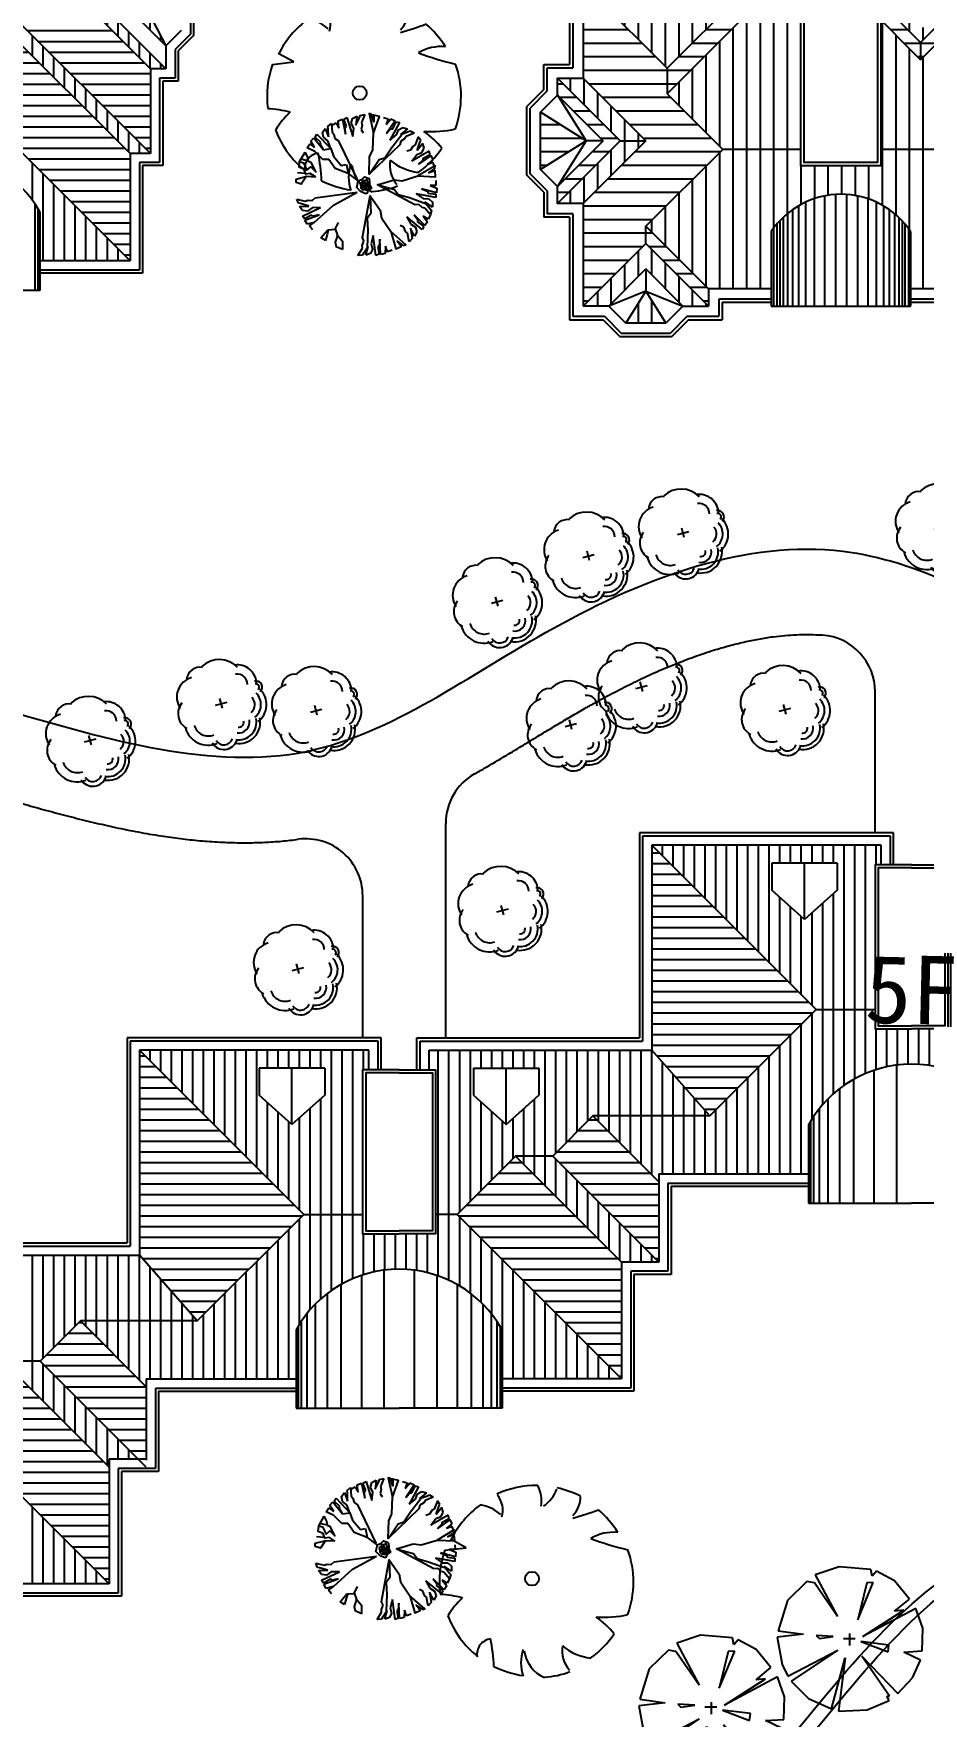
# Model space of a CAD drawing. Extents: x 225694 to 1397201, y -46174 to 794826.
# Drawn here: x 593287 to 624536, y 490923 to 550020 of the extents above; entities that cross this region are included whole.
import ezdxf
from ezdxf.enums import TextEntityAlignment as Align

# ---------------------------------------------------------------- set-up
doc = ezdxf.new("R2010")
doc.units = 0
doc.header["$LTSCALE"] = 0.5
doc.header["$MEASUREMENT"] = 0
for name, color, linetype in [('0-PD', 223, 'Continuous'), ('08-树', 73, 'Continuous'), ('KJ', 8, 'Continuous'), ('ZJ', 7, 'Continuous'), ('屋顶', 135, 'Continuous'), ('树', 124, 'Continuous'), ('路', 40, 'Continuous')]:
    doc.layers.add(name, color=color, linetype=linetype)
doc.styles.add('等线体', font='')
doc.styles.get('等线体').set_extended_font_data('黑体')
pattern_1 = [(0, (-2429662.5, -3656551.4), (0, 476.25), [])]
pattern_2 = [(90, (-2429662.5, -3656551.4), (-476.25, 3e-14), [])]

# ---------------------------------------------------------------- blocks, each defined once
blk = doc.blocks.new('批杷')
at = {"layer": '08-树', "color": 124}
for p, q in [((-983, 2387), (-831, 2446)), ((-959, 2128), (-983, 2387)), ((-831, 2446), (-723, 1917)), ((-784, 2446), (-678, 2505)), ((-689, 2188), (-784, 2446)), ((-678, 2505), (-475, 1835)), ((-524, 2306), (-478, 2470)), ((-478, 2470), (-326, 2553)), ((-326, 2553), (-360, 2236)), ((-360, 2236), (-231, 2506)), ((-231, 2506), (-208, 2577)), ((-208, 2577), (-55, 2613)), ((-55, 2613), (-172, 2330)), ((296, 2576), (142, 2607)), ((601, 2507), (767, 2457)), ((767, 2457), (700, 2258)), ((700, 2258), (866, 2457)), ((1016, 2391), (717, 1941)), ((866, 2457), (1016, 2391)), ((-1950, 1675), (-1841, 1796)), ((-1841, 1796), (-1506, 1373)), ((-1799, 1818), (-1731, 1918)), ((-1597, 1630), (-1799, 1818)), ((-1731, 1918), (-1248, 1412)), ((-1537, 1977), (-1438, 2120)), ((-1504, 1809), (-1537, 1977)), ((-1351, 1689), (-1504, 1809)), ((-1438, 2120), (-1325, 1821)), ((-1344, 2194), (-1224, 2295)), ((-1333, 2120), (-1344, 2194)), ((-1325, 1821), (-1333, 2120)), ((-1224, 2295), (-1200, 1990)), ((-1206, 2233), (-1054, 2316)), ((-1200, 1990), (-1137, 1917)), ((-1137, 1917), (-1099, 1765)), ((-1054, 2316), (-959, 2128)), ((-735, 2140), (-689, 2188)), ((-723, 1917), (-735, 2140)), ((-441, 2129), (-524, 2306)), ((-475, 1835), (-441, 2129)), ((-148, 2236), (-183, 2083)), ((-183, 2083), (-111, 1966)), ((-172, 2330), (-148, 2236)), ((717, 1941), (866, 2108)), ((1166, 2324), (833, 1708)), ((833, 1708), (1066, 1891)), ((866, 2108), (933, 2108)), ((933, 2108), (1049, 2357)), ((1049, 2357), (1166, 2324)), ((1066, 1891), (1132, 2074)), ((1132, 2074), (1282, 2158)), ((1448, 2108), (1199, 1908)), ((1199, 1908), (1481, 2008)), ((1282, 2158), (1448, 2108)), ((1398, 1841), (1348, 1758)), ((1681, 1958), (1398, 1841)), ((1481, 2008), (1548, 2041)), ((1548, 2041), (1681, 1958)), ((1828, 1826), (1718, 1541)), ((1914, 1695), (1828, 1826)), ((-2340, 954), (-2143, 1291)), ((-2080, 1437), (-1981, 1580)), ((-1806, 1311), (-2080, 1437)), ((-1981, 1580), (-1812, 1455)), ((-1812, 1455), (-1950, 1675)), ((-1530, 1034), (-1806, 1311)), ((-1618, 1567), (-1597, 1630)), ((-1506, 1373), (-1618, 1567)), ((-1506, 1373), (-1248, 1412)), ((-1248, 1412), (-1351, 1689)), ((-1248, 1412), (-1154, 1152)), ((-1099, 1765), (-982, 1692)), ((-982, 1692), (-335, 346)), ((1182, 1542), (102, 510)), ((1215, 1675), (1182, 1542)), ((1348, 1758), (1215, 1675)), ((1556, 1354), (1424, 1318)), ((1636, 1489), (1556, 1354)), ((2206, 1320), (1599, 973)), ((1599, 973), (1776, 1210)), ((1718, 1541), (1636, 1489)), ((1776, 1210), (1957, 1281)), ((1789, 1343), (1882, 1628)), ((1983, 1597), (1789, 1343)), ((1882, 1628), (1914, 1695)), ((1957, 1281), (2037, 1432)), ((2037, 1432), (1983, 1597)), ((1995, 1082), (2242, 1205)), ((2242, 1205), (2206, 1320)), ((-1312, 1034), (-1530, 1034)), ((-1095, 717), (-1312, 1034)), ((-1154, 1152), (-877, 816)), ((-640, 538), (-1095, 717)), ((-877, 816), (-699, 855)), ((-699, 855), (-640, 538)), ((2276, 1172), (1834, 862)), ((1834, 862), (1997, 1016)), ((1997, 1016), (1995, 1082)), ((2151, 853), (2346, 1024)), ((2349, 925), (2151, 853)), ((2346, 1024), (2276, 1172)), ((2403, 760), (2349, 925)), ((-2459, 222), (-2459, 340)), ((-640, 538), (-264, 261)), ((1708, -563), (393, 145)), ((2464, -143), (1944, 3)), ((1944, 3), (2149, -88)), ((2450, 115), (2240, 117)), ((2240, 117), (2481, 20)), ((2447, 288), (2450, 115)), ((2481, 20), (2464, -143)), ((-2383, -509), (-2442, -364)), ((-2442, -364), (-2145, -435)), ((-2310, -521), (-2383, -509)), ((-2022, -607), (-2310, -521)), ((-2145, -435), (-2055, -397)), ((-2055, -397), (-1899, -408)), ((-1899, -408), (-1794, -320)), ((-1825, -1182), (-1154, -571)), ((-1794, -320), (-313, -120)), ((-1154, -571), (-313, -120)), ((-131, -1714), (136, -244)), ((1845, -553), (1708, -563)), ((2447, -305), (1759, -180)), ((1759, -180), (2005, -344)), ((1965, -654), (1845, -553)), ((2005, -344), (2199, -351)), ((2329, -641), (2062, -466)), ((2062, -466), (2244, -703)), ((2149, -88), (2169, -151)), ((2169, -151), (2443, -185)), ((2199, -351), (2325, -467)), ((2325, -467), (2329, -641)), ((2443, -185), (2447, -305)), ((-2342, -622), (-2022, -607)), ((-2236, -760), (-2342, -622)), ((-2240, -963), (-1609, -660)), ((-2166, -1058), (-2240, -963)), ((-2067, -780), (-2236, -760)), ((-1925, -924), (-2166, -1058)), ((-2158, -1104), (-1652, -917)), ((-2076, -1246), (-2158, -1104)), ((-1905, -671), (-2067, -780)), ((-1871, -963), (-1925, -924)), ((-1609, -660), (-1905, -671)), ((-1652, -917), (-1871, -963)), ((1429, -980), (1563, -1244)), ((1968, -1427), (1429, -980)), ((1680, -912), (1814, -1091)), ((2062, -1293), (1680, -912)), ((1814, -1091), (1801, -1156)), ((1801, -1156), (2023, -1319)), ((2060, -676), (1965, -654)), ((1994, -957), (2157, -1159)), ((2176, -1062), (1994, -957)), ((2258, -908), (2060, -676)), ((2157, -1159), (2062, -1293)), ((2258, -908), (2176, -1062)), ((2244, -703), (2296, -756)), ((2296, -756), (2258, -908)), ((-1825, -1182), (-2076, -1246)), ((-1996, -1305), (-1825, -1182)), ((-1891, -1443), (-1996, -1305)), ((-1431, -1818), (-1589, -1719)), ((-80, -1841), (-131, -1714)), ((249, -1643), (169, -1928)), ((342, -2337), (249, -1643)), ((480, -1763), (457, -1986)), ((502, -2303), (480, -1763)), ((1321, -1348), (1197, -1290)), ((1377, -1495), (1321, -1348)), ((1449, -1560), (1377, -1495)), ((1508, -1860), (1449, -1560)), ((1615, -1746), (1508, -1860)), ((1553, -1378), (1596, -1674)), ((1700, -1661), (1553, -1378)), ((1563, -1244), (1729, -1345)), ((1596, -1674), (1615, -1746)), ((1782, -1508), (1700, -1661)), ((1729, -1345), (1782, -1508)), ((2023, -1319), (1968, -1427)), ((-837, -2135), (-1055, -2036)), ((-290, -2343), (-130, -2083)), ((-133, -2333), (-290, -2343)), ((-138, -1986), (-80, -1841)), ((-130, -2083), (-138, -1986)), ((-99, -2267), (-133, -2333)), ((71, -2020), (-99, -2267)), ((-14, -2328), (71, -2020)), ((150, -2270), (-14, -2328)), ((222, -2115), (150, -2270)), ((169, -1928), (222, -2115)), ((456, -2295), (342, -2337)), ((457, -1986), (403, -2025)), ((403, -2025), (456, -2295)), ((662, -2269), (502, -2303)), ((679, -2009), (662, -2269)), ((743, -2210), (679, -2009)), ((907, -2153), (743, -2210))]:
    blk.add_line(p, q, dxfattribs=at)
for points in [[(252, 1958), (468, 2540), (268, 2590), (268, 2357), (185, 2607), (102, 2640), (252, 1958)], [(119, 527), (102, 510), (119, 1126), (235, 1375), (252, 1958)], [(119, 527), (451, 1026), (650, 1093), (883, 1442), (1249, 1908)], [(-2459, 340), (-2083, 439), (-1787, 420), (-1965, 538), (-2123, 519), (-2182, 677), (-2360, 756), (-2340, 954), (-2202, 915), (-2083, 657), (-1945, 776), (-1767, 598), (-1925, 915), (-2024, 954), (-2063, 1133), (-2143, 1291)], [(-2024, 974), (-2202, 1014), (-2321, 1034)], [(1816, 451), (2437, 425), (2423, 630), (2201, 558), (2413, 714), (2419, 804), (1816, 451)], [(-2103, 439), (-2281, 162), (-2459, 222)], [(-2143, 538), (-2419, 558)], [(414, 135), (393, 145), (984, 320), (1257, 286), (1816, 451)], [(414, 135), (992, -27), (1117, -196), (1521, -309), (2077, -513)], [(133, -267), (157, -867), (35, -1038), (52, -1457), (30, -2049)], [(133, -267), (136, -244), (485, -752), (537, -1022), (866, -1503)], [(-1589, -1719), (-1352, -1442)], [(-1332, -1462), (-1371, -1601), (-1431, -1818)], [(-1352, -1442), (-1095, -1422), (-976, -1185)], [(-1095, -1403), (-1015, -1640)], [(-1015, -1640), (-1095, -1878), (-1055, -2036)], [(-1035, -1601), (-837, -1838), (-837, -2135)], [(866, -1503), (1034, -2102), (1225, -2025), (1088, -1836), (1302, -1989), (1388, -1967), (866, -1503)]]:
    blk.add_lwpolyline(points, dxfattribs=at)
for points in [[(-14, -172), (-197, -89), (-330, 44), (-280, 277), (-147, 344), (-64, 427), (102, 360), (119, 244), (119, 144), (185, 27), (52, -56), (36, -139)], [(-35, -51), (-138, -31), (-178, 9), (-178, 88), (-187, 117), (-207, 191), (-138, 236), (-109, 300), (-20, 290), (5, 330), (34, 270), (59, 251), (54, 147), (103, 93), (103, 48), (79, 38), (64, -11), (39, -26), (24, -51)], [(-114, 33), (-138, 78), (-138, 132), (-104, 196), (-99, 226), (-54, 246), (-40, 201), (-15, 206), (-5, 191), (20, 157), (29, 127), (29, 97), (15, 48), (10, 33), (-5, 18), (-25, 18), (-25, -1), (-64, -1), (-69, 18), (-79, 28)], [(-74, 112), (-64, 167), (-40, 172), (-30, 152), (-10, 132), (-10, 107), (-30, 93), (-30, 78), (-49, 83), (-74, 93)]]:
    blk.add_lwpolyline(points, close=True, dxfattribs=at)
blk = doc.blocks.new('含笑')
at = {"layer": '树'}
for p, q in [((-632, 458), (-789, 543)), ((-789, 543), (-789, 543)), ((-846, 434), (-632, 458))]:
    blk.add_line(p, q, dxfattribs=at)
blk.add_circle((27, 148), 69.3, dxfattribs=at)
for centre, radius, start, end in [((74, 115), 966, 89.3321, 114.3856), ((-228, 923), 350, 352.0775, 26.6128), ((-64, 1178), 366, 304.1868, 338.5411), ((74, 115), 963, 62.8767, 77.7021), ((74, 115), 956, 126.0751, 153.6245), ((-556, 485), 407, 48.5203, 80.5151), ((-501, 833), 236, 343.6555, 39.76), ((234, 973), 279, 315.8454, 359.7651), ((-354, 3609), 2962, 285.4397, 290.7099), ((74, 115), 950, 31.4098, 49.4752), ((837, 188), 424, 83.5323, 121.6544), ((1829, 3902), 3566, 250.0865, 256.3451), ((74, 115), 974, 160.8426, 187.275), ((74, 115), 968, 340.3307, 19.43), ((-1018, -1601), 1597, 77.3728, 85.4649), ((81, -798), 1065, 134.7782, 147.3315), ((74, 115), 951, 200.8103, 231.4392), ((738, 952), 1190, 266.7455, 282.0146), ((89, -1036), 989, 39.6536, 53.993), ((-366, -610), 158, 97.741, 188.8107), ((-2361, -834), 2010, 2.9465, 10.9238), ((74, 115), 933, 305.394, 326.2464), ((316, -694), 400, 160.6009, 199.3991), ((271, -539), 323, 186.1912, 248.4952), ((626, -573), 297, 170.6314, 220.6278), ((680, -105), 545, 230.4582, 263.1093), ((74, 115), 947, 243.1498, 261.8356), ((74, 115), 957, 274.7236, 290.3277)]:
    blk.add_arc(centre, radius, start, end, dxfattribs=at)
blk = doc.blocks.new('棕榈')
at = {"layer": '树', "color": 64, "linetype": 'Continuous'}
for p, q in [((-688, 831), (-995, 530)), ((-566, 808), (-688, 831)), ((-196, 270), (-566, 808)), ((-172, 1067), (-553, 940)), ((-553, 940), (-196, 270)), ((336, 1025), (-172, 1067)), ((127, 220), (373, 813)), ((270, 808), (127, 220)), ((373, 813), (270, 808)), ((360, 916), (336, 1025)), ((426, 996), (360, 916)), ((717, 842), (426, 996)), ((953, 551), (717, 842)), ((715, 357), (953, 551)), ((-995, 530), (-1146, 45)), ((1056, 402), (209, -50)), ((209, -50), (863, 371)), ((863, 371), (715, 357)), ((1170, 85), (1056, 402)), ((-1146, 45), (-738, -11)), ((0, -192), (0, 0)), ((1159, -278), (1170, 85)), ((-738, -11), (-1159, -58)), ((-1159, -58), (-1080, -495)), ((-990, -683), (-193, -267)), ((-193, -267), (-937, -763)), ((-537, -32), (-487, -82)), ((-265, -48), (-537, -32)), ((-487, -82), (-265, -48)), ((88, -84), (-103, -84)), ((177, -127), (611, -294)), ((625, -185), (177, -127)), ((611, -294), (625, -185)), ((-1080, -495), (-990, -683)), ((-294, -1205), (-73, -388)), ((-73, -388), (-180, -1239)), ((633, -1004), (193, -363)), ((193, -363), (770, -961)), ((863, -297), (1159, -278)), ((1130, -424), (863, -297)), ((1003, -707), (1130, -424)), ((-937, -763), (-662, -1041)), ((770, -961), (1003, -707)), ((-662, -1041), (-294, -1205)), ((275, -1218), (627, -1072)), ((627, -1072), (590, -1004)), ((590, -1004), (633, -1004)), ((-180, -1239), (275, -1218))]:
    blk.add_line(p, q, dxfattribs=at)
blk = doc.blocks.new('桂花')
at = {"layer": '08-树', "linetype": 'ByBlock'}
for p, q in [((0, 0), (-316, 0)), ((-149, -187), (-149, 195))]:
    blk.add_line(p, q, dxfattribs=at)
for centre, radius, start, end in [((-612, 656), 626, 75.2533, 173.8893), ((-367, 1210), 204, 31.9374, 177.2865), ((-367, 1210), 110, 31.9374, 177.2865), ((79, 732), 688, 22.6842, 120.5814), ((79, 732), 509, 22.6842, 120.5814), ((574, 395), 687, 335.0514, 87.0482), ((-743, 93), 815, 118.8409, 207.9925), ((-612, 656), 332, 75.2533, 173.8893), ((79, 732), 314, 22.6842, 120.5814), ((574, 395), 158, 335.0514, 87.0482), ((574, 395), 344, 335.0514, 87.0482), ((574, 395), 565, 335.0514, 87.0482), ((868, -183), 294, 286.7742, 55.2785), ((868, -183), 443, 286.7742, 55.2785), ((-1031, -465), 437, 155.3763, 247.6372), ((287, -545), 475, 271.8981, 6.291), ((287, -545), 769, 271.8981, 6.291), ((-552, -692), 652, 181.4394, 289.2262), ((-59, -897), 543, 216.0983, 316.3439)]:
    blk.add_arc(centre, radius, start, end, dxfattribs=at)
blk = doc.blocks.new('GUIHUA')
at = {"layer": '树', "linetype": 'ByBlock', "xscale": 1.0944, "yscale": 1.0944, "zscale": 1.0944}
blk.add_blockref('桂花', (169, -8), dxfattribs=at)
blk = doc.blocks.new('b')
at = {"layer": 'KJ'}
h = blk.add_hatch(dxfattribs=at)
h.set_pattern_fill('LINE', color=256, scale=3000, angle=90, style=0)
h.paths.add_polyline_path([(989064, 580640), (990792, 582361), (987335, 582361)])
h.paths.add_polyline_path([(992916, 582361), (994644, 580640), (996373, 582361)])
h.paths.add_polyline_path([(1003335, 582361), (1005064, 580640), (1006792, 582361)])
h.paths.add_polyline_path([(1010644, 580640), (1012373, 582361), (1008916, 582361)])
h.paths.add_polyline_path([(1013104, 576361), (1013644, 576361), (1015894, 578611), (1015354, 578611)])
h.paths.add_polyline_path([(1015354, 574111), (1015894, 574111), (1013644, 576361), (1013104, 576361)])
h.paths.add_polyline_path([(986064, 576361), (986604, 576361), (984354, 578611), (983814, 578611)])
h.paths.add_polyline_path([(986604, 576361), (986064, 576361), (983814, 574111), (984354, 574111)])
h.paths.add_polyline_path([(984564, 576361), (985257, 576361), (983814, 577804)])
h.paths.add_polyline_path([(985257, 576361), (984564, 576361), (983814, 574917)])
h.paths.add_polyline_path([(1014451, 576361), (1015144, 576361), (1015894, 577804)])
h.paths.add_polyline_path([(1015144, 576361), (1014451, 576361), (1015894, 574917)])
h = blk.add_hatch(dxfattribs=at)
h.set_pattern_fill('LINE', color=256, scale=3000, angle=180, style=0)
h.paths.add_polyline_path([(984354, 580861), (984354, 578611), (986604, 576361), (984354, 574111), (984354, 571141), (989236, 576001)])
h.paths.add_polyline_path([(989514, 575576), (985059, 571141), (985059, 567361), (989514, 571816)])
h.paths.add_polyline_path([(994194, 575576), (994194, 571816), (998649, 567361), (998649, 571141)])
h.paths.add_polyline_path([(1005514, 571816), (1005514, 575576), (1001059, 571141), (1001059, 567361)])
h.paths.add_polyline_path([(1014649, 567361), (1014649, 571141), (1010194, 575576), (1010194, 571816)])
h.paths.add_polyline_path([(1015354, 571141), (1015354, 574111), (1013104, 576361), (1015354, 578611), (1015354, 580861), (1010473, 576001)])
h.paths.add_polyline_path([(1016434, 577129), (1015144, 576361), (1016434, 575592)])
h.paths.add_polyline_path([(983274, 575592), (984564, 576361), (983274, 577129)])
h = blk.add_hatch(dxfattribs=at)
h.set_pattern_fill('LINE', color=256, scale=3000, angle=90, style=0)
h.paths.add_polyline_path([(1010644, 579140), (1009132, 580646), (1009132, 576460), (1009132, 576001), (1010473, 576001), (1015354, 580861), (1012373, 580861)])
h.paths.add_polyline_path([(1003335, 580861), (999854, 580861), (996373, 580861), (994644, 579140), (993132, 580646), (993132, 576001), (1004736, 576001), (1006576, 576001), (1006576, 580646), (1005064, 579140)])
h.paths.add_polyline_path([(989064, 579140), (987335, 580861), (984354, 580861), (989236, 576001), (990576, 576001), (990576, 580646)])
h.paths.add_polyline_path([(995472, 569081), (995472, 567361), (998649, 567361), (994194, 571816), (989514, 571816), (985059, 567361), (988236, 567361), (988236, 569081, -0.589173)])
h.paths.add_polyline_path([(984354, 571141), (985059, 571141), (989514, 575576), (989514, 575596), (990576, 575596), (990576, 576001), (989236, 576001)])
h.paths.add_polyline_path([(1010473, 576001), (1009132, 576001), (1009132, 575596), (1010194, 575596), (1010194, 575576), (1014649, 571141), (1015354, 571141)])
h.paths.add_polyline_path([(1010194, 571816), (1005514, 571816), (1001059, 567361), (1004236, 567361), (1004236, 569081, -0.589173), (1011472, 569081), (1011472, 567361), (1014649, 567361)])
h.paths.add_polyline_path([(1001059, 571141), (1005514, 575576), (1005514, 575596), (1006576, 575596), (1006576, 576001), (1004736, 576001), (993132, 576001), (993132, 575596), (994194, 575596), (994194, 575576), (998649, 571141), (999854, 571141)])
at = {"layer": 'KJ', "linetype": 'Continuous'}
for p, q in [((1011292, 569376), (1011292, 566329)), ((1011400, 569206), (1011400, 566329))]:
    blk.add_line(p, q, dxfattribs=at)
at = {"layer": '屋顶'}
for p, q in [((1016758, 577398), (1016758, 575323)), ((1016866, 577443), (1016866, 575278)), ((1015354, 574111), (1013104, 576361)), ((1015894, 574111), (1013644, 576361)), ((1015894, 574917), (1014451, 576361)), ((1015144, 576361), (1015894, 574917)), ((1015354, 571141), (1010473, 576001)), ((1014649, 571141), (1010194, 575576)), ((1016434, 575457), (1015894, 574917)), ((1016758, 575323), (1016218, 574783)), ((1016866, 575278), (1016326, 574738)), ((1015894, 574917), (1015894, 574111)), ((1016218, 574783), (1016218, 573787)), ((1016326, 574738), (1016326, 573679)), ((1015894, 574111), (1015354, 574111)), ((1015354, 574111), (1015354, 571141)), ((1015678, 573787), (1015678, 570817)), ((1016218, 573787), (1015678, 573787)), ((1015786, 573679), (1015786, 570709)), ((1016326, 573679), (1015786, 573679)), ((1014649, 567361), (1010194, 571816)), ((1015354, 571141), (1014649, 571141)), ((1014649, 571141), (1014649, 567361)), ((1014973, 570817), (1014973, 567037)), ((1015678, 570817), (1014973, 570817)), ((1015081, 570709), (1015081, 566929)), ((1015786, 570709), (1015081, 570709)), ((1011472, 569081), (1011472, 566329)), ((1014649, 567361), (1011472, 567361)), ((1014973, 567037), (1011472, 567037)), ((1015081, 566929), (1011472, 566929)), ((1011472, 566329), (1007854, 566329))]:
    blk.add_line(p, q, dxfattribs=at)
blk.add_arc((1007854, 567077), 4136, 28.98914, 151.01086, dxfattribs=at)
blk = doc.blocks.new('WD-2')
at = {"layer": 'KJ', "linetype": 'Continuous'}
h = blk.add_hatch(dxfattribs=at)
h.set_pattern_fill('LINE,_O', color=256, scale=150, angle=90)
h.set_pattern_definition(pattern_2)
h.paths.add_polyline_path([(32734, 12380), (31326, 12380), (32030, 11359)])
h.paths.add_polyline_path([(25034, 12080), (23626, 12080), (24330, 11059)])
h.paths.add_polyline_path([(12330, 11059), (13034, 12080), (11626, 12080)])
h.paths.add_polyline_path([(5334, 12380), (3926, 12380), (4630, 11359)])
h.paths.add_polyline_path([(3384, -120), (2680, 1006), (1976, -120)])
h.paths.add_polyline_path([(34684, -120), (33980, 1006), (33276, -120)])
h = blk.add_hatch(dxfattribs=at)
h.set_pattern_fill('LINE,_O', color=256, scale=150)
h.set_pattern_definition(pattern_1)
h.paths.add_polyline_path([(5380, 5980), (3430, 7930), (3430, 8830), (480, 11780), (480, 8480), (2680, 6280), (480, 4080), (480, 480), (2680, 2680), (2680, 3280)])
h.paths.add_polyline_path([(1780, 6280), (-420, 8480), (-420, 7884), (1184, 6280), (-420, 4676), (-420, 4080)])
h.paths.add_polyline_path([(33980, 6280), (36180, 8480), (36180, 11780), (33230, 8830), (33230, 7930), (31280, 5980), (33980, 3280), (33980, 2680), (36180, 480), (36180, 4080)])
h.paths.add_polyline_path([(30280, 11780), (30280, 10880), (33230, 7930), (33230, 8830)])
h.paths.add_polyline_path([(6380, 10880), (6380, 11780), (3430, 8830), (3430, 7930)])
h.paths.add_polyline_path([(35476, 6280), (37080, 7884), (37080, 8480), (34880, 6280), (37080, 4080), (37080, 4676)])
h.paths.add_polyline_path([(2680, 3280), (2680, 2680), (4880, 480), (4880, 1080)], flags=16)
h.paths.add_polyline_path([(33980, 2680), (33980, 3280), (31780, 1080), (31780, 480)], flags=16)
h = blk.add_hatch(dxfattribs=at)
h.set_pattern_fill('LINE,_O', color=256, scale=150, angle=90)
h.set_pattern_definition(pattern_2)
h.paths.add_polyline_path([(3326, 11780), (480, 11780), (3430, 8830), (6380, 11780), (5934, 11780), (4630, 10476)])
h.paths.add_polyline_path([(8110, 10580), (8480, 10580), (8480, 10880), (6380, 10880), (3430, 7930), (5380, 5980), (8110, 5980)])
h.paths.add_polyline_path([(31280, 5980), (28550, 5980), (28550, 5410), (25710, 5410), (25710, 5980), (18330, 5980), (10950, 5980), (10950, 5410), (8110, 5410), (8110, 5980), (5380, 5980), (2680, 3280), (4880, 1080), (7083, 1080), (7083, 3103, -0.244186), (9533, 4410, -0.244186), (11983, 3103), (11983, 1080), (14480, 1080), (14480, 4510), (18330, 4510), (22180, 4510), (22180, 1080), (24677, 1080), (24677, 3103, -0.244186), (27127, 4410, -0.244186), (29577, 3103), (29577, 1080), (31780, 1080), (33980, 3280)])
h.paths.add_polyline_path([(2680, 2680), (480, 480), (1376, 480), (2680, 1784), (3984, 480), (4880, 480)])
h.paths.add_polyline_path([(33980, 2680), (31780, 480), (32676, 480), (33980, 1784), (35284, 480), (36180, 480)])
h.paths.add_polyline_path([(36180, 11780), (33334, 11780), (32030, 10476), (30726, 11780), (30280, 11780), (33230, 8830)])
h.paths.add_polyline_path([(30280, 10880), (28180, 10880), (28180, 10580), (28550, 10580), (28550, 5980), (31280, 5980), (33230, 7930)])
h.paths.add_polyline_path([(25710, 10510), (24330, 9130), (22580, 10880), (22580, 8480), (20590, 8480, -0.094946), (19397, 6866, -0.180763), (18330, 6494, -0.180763), (17263, 6866, -0.094946), (16070, 8480), (14080, 8480), (14080, 10880), (12330, 9130), (10950, 10510), (10950, 5980), (18330, 5980), (25710, 5980)])
h = blk.add_hatch(dxfattribs=at)
h.set_pattern_fill('LINE,_O', color=256, scale=150)
h.set_pattern_definition(pattern_1)
h.paths.add_polyline_path([(14080, 10880), (14080, 11480), (12330, 9730), (12330, 9130)])
h.paths.add_polyline_path([(12330, 9730), (10580, 11480), (10580, 10880), (10880, 10580), (10950, 10580), (10950, 10510), (12330, 9130)])
h.paths.add_polyline_path([(25710, 10510), (25710, 10580), (25780, 10580), (26080, 10880), (26080, 11480), (24330, 9730), (24330, 9130)])
h.paths.add_polyline_path([(22580, 11480), (22580, 10880), (24330, 9130), (24330, 9730)])
h = blk.add_hatch(dxfattribs=at)
h.set_pattern_fill('LINE,_O', color=256, scale=150, angle=90)
h.set_pattern_definition(pattern_2)
h.paths.add_polyline_path([(12330, 10176), (11026, 11480), (10580, 11480), (12330, 9730), (14080, 11480), (13634, 11480)])
h.paths.add_polyline_path([(24330, 10176), (23026, 11480), (22580, 11480), (24330, 9730), (26080, 11480), (25634, 11480)])
h = blk.add_hatch(dxfattribs=at)
h.set_pattern_fill('LINE,_O', color=256, scale=150, angle=90)
h.set_pattern_definition(pattern_2)
h.paths.add_polyline_path([(480, 8480), (-420, 8480), (1780, 6280), (2680, 6280)])
h.paths.add_polyline_path([(2680, 6280), (1780, 6280), (-420, 4080), (480, 4080)])
h.paths.add_polyline_path([(34880, 6280), (33980, 6280), (36180, 4080), (37080, 4080)])
h.paths.add_polyline_path([(37080, 8480), (36180, 8480), (33980, 6280), (34880, 6280)])
h = blk.add_hatch(dxfattribs=at)
h.set_pattern_fill('LINE,_O', color=256, scale=150)
h.set_pattern_definition(pattern_1)
h.paths.add_polyline_path([(584, 6280), (-1020, 7284), (-1020, 5276)])
for p, q in [((8593, 4249), (8593, 480)), ((8953, 4347), (8953, 480)), ((9343, 4402), (9343, 480)), ((9733, 4402), (9733, 480)), ((10113, 4347), (10113, 480)), ((10473, 4249), (10473, 480)), ((7503, 3593), (7503, 480)), ((7653, 3725), (7653, 480)), ((7833, 3874), (7833, 480)), ((8043, 3997), (8043, 480)), ((8293, 4128), (8293, 480)), ((10773, 4128), (10773, 480)), ((11023, 3997), (11023, 480)), ((11233, 3874), (11233, 480)), ((11413, 3725), (11413, 480)), ((11563, 3593), (11563, 480)), ((7163, 3214), (7163, 480)), ((7283, 3363), (7283, 480)), ((7383, 3473), (7383, 480)), ((11683, 3473), (11683, 480)), ((11783, 3363), (11783, 480)), ((11903, 3214), (11903, 480))]:
    blk.add_line(p, q, dxfattribs=at)
at = {"layer": '屋顶'}
for p, q in [((0, 12260), (0, 8960)), ((120, 12140), (120, 8840)), ((480, 11780), (3430, 8830)), ((480, 11780), (480, 8480)), ((6380, 11780), (3430, 8830)), ((10580, 11480), (12330, 9730)), ((14080, 11480), (12330, 9730)), ((6380, 10880), (3430, 7930)), ((10580, 10880), (12330, 9130)), ((14080, 10880), (12330, 9130)), ((12330, 9730), (12330, 9130)), ((-900, 8960), (0, 8960)), ((-900, 8082), (-900, 8960)), ((-780, 8840), (120, 8840)), ((-780, 8033), (-780, 8840)), ((1780, 6280), (-420, 8480)), ((2680, 6280), (480, 8480)), ((3430, 8830), (3430, 7930)), ((-900, 8082), (-1500, 7482)), ((-780, 8033), (-1380, 7433)), ((1184, 6280), (-420, 7884)), ((-420, 7884), (584, 6280)), ((3430, 7930), (5380, 5980)), ((-1500, 5078), (-1500, 7482)), ((-1380, 5127), (-1380, 7433)), ((584, 6280), (-1020, 7284)), ((584, 6280), (-1020, 5276)), ((1184, 6280), (-420, 4676)), ((1780, 6280), (-420, 4080)), ((584, 6280), (-420, 4676)), ((2680, 6280), (480, 4080)), ((1184, 6280), (584, 6280)), ((1780, 6280), (2680, 6280)), ((2680, 3280), (5380, 5980)), ((8110, 5980), (5380, 5980)), ((18330, 5980), (10950, 5980)), ((-900, 4478), (-1500, 5078)), ((-780, 4527), (-1380, 5127)), ((-900, 4478), (-900, 3600)), ((-780, 4527), (-780, 3720)), ((0, 3600), (-900, 3600)), ((120, 3720), (-780, 3720)), ((0, 3600), (0, 0)), ((120, 3720), (120, 120)), ((480, 4080), (480, 480)), ((2680, 2680), (2680, 3280)), ((4880, 1080), (2680, 3280)), ((7083, 3103), (7083, 480)), ((11983, 3103), (11983, 480)), ((480, 480), (2680, 2680)), ((4880, 480), (2680, 2680)), ((1376, 480), (2680, 1784)), ((3984, 480), (2680, 1784)), ((2680, 1784), (2680, 1006)), ((2680, 1006), (1376, 480)), ((2680, 1006), (1976, -120)), ((2680, 1006), (3984, 480)), ((2680, 1006), (3384, -120)), ((4880, 1080), (4880, 480)), ((7083, 1080), (4880, 1080)), ((5240, 720), (5240, 120)), ((7083, 720), (5240, 720)), ((5360, 600), (5360, 0)), ((7083, 600), (5360, 600)), ((14483, 1080), (11983, 1080)), ((14483, 720), (11983, 720)), ((14483, 600), (11983, 600)), ((0, 0), (1178, 0)), ((120, 120), (1227, 120)), ((1376, 480), (480, 480)), ((1178, 0), (1778, -600)), ((1227, 120), (1827, -480)), ((1976, -120), (1376, 480)), ((3984, 480), (3384, -120)), ((4133, 120), (3533, -480)), ((4182, 0), (3582, -600)), ((3984, 480), (4880, 480)), ((4133, 120), (5240, 120)), ((4182, 0), (5360, 0)), ((7083, 480), (11983, 480)), ((3533, -480), (1827, -480)), ((3384, -120), (1976, -120)), ((3582, -600), (1778, -600))]:
    blk.add_line(p, q, dxfattribs=at)
for points in [[(10950, 10580), (8110, 10580), (8110, 5410), (10950, 5410)], [(10830, 10460), (8230, 10460), (8230, 5530), (10830, 5530)]]:
    blk.add_lwpolyline(points, close=True, dxfattribs=at)
blk.add_lwpolyline([(480, 4080), (-420, 4080), (-420, 4676), (-1020, 5276), (-1020, 7284), (-420, 7884), (-420, 8480), (480, 8480)], dxfattribs=at)
for centre, start, end in [((9566, 1398), 90.63097, 145.52011), ((9500, 1398), 34.47989, 89.36903)]:
    blk.add_arc(centre, 3012, start, end, dxfattribs=at)
blk = doc.blocks.new('dw')
at = {"layer": 'KJ'}
h = blk.add_hatch(dxfattribs=at)
h.set_pattern_fill('LINE', color=256, scale=3000, angle=90, style=0)
h.paths.add_polyline_path([(1151081, 203559), (1151297, 203559), (1151297, 204249), (1143239, 204249), (1146819, 200669), (1148124, 200669), (1150314, 198479), (1151081, 198479)])
h.paths.add_polyline_path([(1148598, 201644), (1147448, 202669), (1147448, 203616), (1149748, 203616), (1149748, 202669)], flags=16)
h.paths.add_polyline_path([(1161239, 204249), (1153421, 204249), (1153421, 203559), (1153637, 203559), (1153637, 198479), (1154404, 198479), (1156454, 200529), (1157759, 200529), (1159170, 201940), (1163270, 201940)])
h.paths.add_polyline_path([(1157270, 202669), (1156120, 201644), (1154970, 202669), (1154970, 203616), (1157270, 203616)], flags=16)
h.paths.add_polyline_path([(1169081, 210759), (1169297, 210759), (1169297, 211449), (1161239, 211449), (1167009, 205679), (1169081, 205679)])
h.paths.add_polyline_path([(1166598, 208844), (1165448, 209869), (1165448, 210816), (1167748, 210816), (1167748, 209869)], flags=16)
h.paths.add_polyline_path([(1177170, 209140), (1181270, 209140), (1179239, 211449), (1171421, 211449), (1171421, 210759), (1171637, 210759), (1171637, 205848), (1171637, 205679), (1172404, 205679), (1174454, 207729), (1175759, 207729)])
h.paths.add_polyline_path([(1172970, 209869), (1172970, 210816), (1175270, 210816), (1175270, 209869), (1174120, 208844)], flags=16)
h.paths.add_polyline_path([(1187081, 217959), (1187297, 217959), (1187297, 218649), (1179239, 218649), (1185009, 212879), (1187081, 212879)])
h.paths.add_polyline_path([(1184598, 216044), (1183448, 217069), (1183448, 218016), (1185748, 218016), (1185748, 217069)], flags=16)
h.paths.add_polyline_path([(1197479, 218649), (1189421, 218649), (1189421, 217959), (1189637, 217959), (1189637, 212879), (1190404, 212879), (1192594, 215069), (1193899, 215069)])
h.paths.add_polyline_path([(1193270, 217069), (1192120, 216044), (1190970, 217069), (1190970, 218016), (1193270, 218016)], flags=16)
h.paths.add_polyline_path([(1193899, 215069), (1192594, 215069), (1196174, 211489), (1197479, 211489)])
h.paths.add_polyline_path([(1190404, 212879), (1189637, 212879), (1189637, 212196), (1188359, 212196), (1187081, 212196), (1187081, 212879), (1185009, 212879), (1181270, 209140), (1177170, 209140), (1179479, 206831), (1179479, 207109), (1184741, 207109), (1184741, 208829, -0.272682), (1188359, 210961, -0.272682), (1191977, 208829), (1191977, 207109), (1196174, 207109)])
h.paths.add_polyline_path([(1175759, 207729), (1174454, 207729), (1178174, 204009), (1179479, 204009)])
h.paths.add_polyline_path([(1172404, 205679), (1171637, 205679), (1171637, 204996), (1170359, 204996), (1169081, 204996), (1169081, 205679), (1167009, 205679), (1163270, 201940), (1159170, 201940), (1161479, 199631), (1161479, 199909), (1166741, 199909), (1166741, 201629, -0.272682), (1170359, 203761, -0.272682), (1173977, 201629), (1173977, 199909), (1178174, 199909)])
h.paths.add_polyline_path([(1157759, 200529), (1156454, 200529), (1160174, 196809), (1160174, 197089), (1161199, 197089)])
h.paths.add_polyline_path([(1154404, 198479), (1153637, 198479), (1153637, 197796), (1152359, 197796), (1151081, 197796), (1151081, 198479), (1150314, 198479), (1144544, 192709), (1148741, 192709), (1148741, 194429, -0.272682), (1152359, 196561, -0.272682), (1155977, 194429), (1155977, 192709), (1160174, 192709)])
h.paths.add_polyline_path([(1150453, 199227), (1154478, 199227), (1154478, 202277), (1150453, 202277)], flags=9)
h.paths.add_polyline_path([(1168251, 206427), (1172276, 206427), (1172276, 209477), (1168251, 209477)], flags=9)
h.paths.add_polyline_path([(1186251, 213627), (1190276, 213627), (1190276, 216677), (1186251, 216677)], flags=9)
h = blk.add_hatch(dxfattribs=at)
h.set_pattern_fill('LINE', color=256, scale=3000, style=0)
h.paths.add_polyline_path([(1160174, 192709), (1160174, 196809), (1156454, 200529), (1154404, 198479)])
h.paths.add_polyline_path([(1159170, 201940), (1157759, 200529), (1161199, 197089), (1161479, 197089), (1161479, 199631)])
h.paths.add_polyline_path([(1161239, 211449), (1161239, 204249), (1163270, 201940), (1167009, 205679)])
h.paths.add_polyline_path([(1174454, 207729), (1172404, 205679), (1178174, 199909), (1178174, 204009)])
h.paths.add_polyline_path([(1177170, 209140), (1175759, 207729), (1179479, 204009), (1179479, 206831)])
h.paths.add_polyline_path([(1179239, 211449), (1181270, 209140), (1185009, 212879), (1179239, 218649)])
at = {"layer": 'KJ', "linetype": 'Continuous'}
for p, q in [((1186318, 210422), (1186318, 206077)), ((1187038, 210744), (1187038, 206077)), ((1187830, 210927), (1187830, 206077)), ((1185830, 210098), (1185830, 206077)), ((1185119, 209396), (1185119, 206077)), ((1185416, 209731), (1185416, 206077)), ((1184813, 208954), (1184813, 206077)), ((1184921, 209124), (1184921, 206077)), ((1169038, 203544), (1169038, 198877)), ((1169830, 203727), (1169830, 198877)), ((1170889, 203727), (1170889, 198877)), ((1171681, 203544), (1171681, 198877)), ((1167830, 202898), (1167830, 198877)), ((1168318, 203222), (1168318, 198877)), ((1172401, 203222), (1172401, 198877)), ((1172888, 202898), (1172888, 198877)), ((1167119, 202196), (1167119, 198877)), ((1167416, 202531), (1167416, 198877)), ((1173302, 202531), (1173302, 198877)), ((1173599, 202196), (1173599, 198877)), ((1166813, 201754), (1166813, 198877)), ((1166921, 201924), (1166921, 198877)), ((1173797, 201924), (1173797, 198877)), ((1173905, 201754), (1173905, 198877))]:
    blk.add_line(p, q, dxfattribs=at)
at = {"layer": '屋顶'}
for p, q in [((1187729, 219081), (1178807, 219081)), ((1178807, 219081), (1178807, 211881)), ((1187621, 218973), (1178915, 218973)), ((1178915, 218973), (1178915, 211773)), ((1187621, 217959), (1187621, 218973)), ((1187729, 217959), (1187729, 219081)), ((1187297, 218649), (1179239, 218649)), ((1179239, 218649), (1179239, 211449)), ((1179239, 218649), (1185009, 212879)), ((1187297, 217959), (1187297, 218649)), ((1187297, 217959), (1187297, 218649)), ((1187081, 217959), (1187081, 213048)), ((1181270, 209140), (1185009, 212879)), ((1185009, 212879), (1187081, 212879)), ((1160807, 211881), (1160807, 204681)), ((1169729, 211881), (1160807, 211881)), ((1160915, 211773), (1160915, 204573)), ((1169621, 211773), (1160915, 211773)), ((1169621, 210759), (1169621, 211773)), ((1169729, 210759), (1169729, 211881)), ((1170989, 210759), (1170989, 211881)), ((1170989, 211881), (1178807, 211881)), ((1171097, 210759), (1171097, 211773)), ((1171097, 211773), (1178915, 211773)), ((1161239, 211449), (1167009, 205679)), ((1161239, 211449), (1161239, 204289)), ((1169297, 211449), (1161239, 211449)), ((1169297, 210759), (1169297, 211449)), ((1169297, 210759), (1169297, 211449)), ((1171421, 210759), (1171421, 211449)), ((1171421, 210759), (1171421, 211449)), ((1171421, 211449), (1179239, 211449)), ((1181270, 209140), (1179239, 211449)), ((1169081, 210759), (1169081, 205848)), ((1171637, 210759), (1171637, 205848)), ((1177170, 209140), (1175759, 207729)), ((1181270, 209140), (1177170, 209140)), ((1179479, 206831), (1177170, 209140)), ((1184741, 208829), (1184741, 206077)), ((1174454, 207729), (1172404, 205679)), ((1175759, 207729), (1174454, 207729)), ((1178174, 204009), (1174454, 207729)), ((1179479, 204009), (1175759, 207729)), ((1161239, 207109), (1161239, 204249)), ((1179479, 207109), (1184741, 207109)), ((1179479, 207109), (1179479, 204009)), ((1179803, 206785), (1179803, 203685)), ((1179803, 206785), (1184741, 206785)), ((1179911, 206677), (1179911, 203577)), ((1179911, 206677), (1184741, 206677)), ((1163270, 201940), (1167009, 205679)), ((1167009, 205679), (1169081, 205679)), ((1172404, 205679), (1171637, 205679)), ((1178174, 199909), (1172404, 205679)), ((1184741, 206077), (1188359, 206077)), ((1191977, 206077), (1188359, 206077)), ((1152989, 204681), (1160807, 204681)), ((1153097, 204573), (1160915, 204573)), ((1153421, 204249), (1161239, 204249)), ((1163270, 201940), (1161239, 204249)), ((1178174, 204009), (1178174, 199909)), ((1179479, 204009), (1178174, 204009)), ((1179803, 203685), (1178498, 203685)), ((1178498, 203685), (1178498, 199585)), ((1179911, 203577), (1178606, 203577)), ((1178606, 203577), (1178606, 199477)), ((1159170, 201940), (1157759, 200529)), ((1163270, 201940), (1159170, 201940)), ((1161479, 199631), (1159170, 201940)), ((1166741, 201629), (1166741, 198877)), ((1173977, 201629), (1173977, 198877)), ((1157759, 200529), (1156454, 200529)), ((1160174, 196809), (1156454, 200529)), ((1161479, 196809), (1157759, 200529)), ((1161479, 199909), (1166741, 199909)), ((1161479, 199909), (1161479, 197049)), ((1178174, 199909), (1173977, 199909)), ((1161803, 199585), (1166741, 199585)), ((1161803, 199585), (1161803, 196765)), ((1161911, 199477), (1166741, 199477)), ((1161911, 199477), (1161911, 196657)), ((1178498, 199585), (1173977, 199585)), ((1178606, 199477), (1173977, 199477)), ((1166741, 198877), (1170359, 198877)), ((1173977, 198877), (1170359, 198877)), ((1160174, 192709), (1154404, 198479)), ((1161479, 197089), (1160174, 197089)), ((1160174, 197089), (1160174, 192709)), ((1161803, 196765), (1160498, 196765)), ((1160498, 196765), (1160498, 192385)), ((1161911, 196657), (1160606, 196657)), ((1160606, 196657), (1160606, 192277)), ((1160174, 192709), (1155977, 192709)), ((1160498, 192385), (1155977, 192385)), ((1160606, 192277), (1155977, 192277))]:
    blk.add_line(p, q, dxfattribs=at)
at = {"layer": '屋顶', "linetype": 'Continuous'}
for p, q in [((1185748, 218016), (1183448, 218016)), ((1183448, 218016), (1183448, 217069)), ((1184598, 216044), (1184598, 218016)), ((1185748, 218016), (1185748, 217069)), ((1184598, 216044), (1183448, 217069)), ((1185748, 217069), (1184598, 216044)), ((1167748, 210816), (1165448, 210816)), ((1165448, 210816), (1165448, 209869)), ((1166598, 208844), (1166598, 210816)), ((1167748, 210816), (1167748, 209869)), ((1172970, 210816), (1175270, 210816)), ((1172970, 210816), (1172970, 209869)), ((1174120, 208844), (1174120, 210816)), ((1175270, 210816), (1175270, 209869)), ((1166598, 208844), (1165448, 209869)), ((1167748, 209869), (1166598, 208844)), ((1172970, 209869), (1174120, 208844)), ((1174120, 208844), (1175270, 209869))]:
    blk.add_line(p, q, dxfattribs=at)
at = {"layer": '屋顶'}
for points in [[(1188359, 217959), (1187081, 217959), (1187081, 212196), (1188359, 212196)], [(1188359, 217851), (1187189, 217851), (1187189, 212304), (1188359, 212304)], [(1188359, 217959), (1189637, 217959), (1189637, 212196), (1188359, 212196)], [(1188359, 217851), (1189529, 217851), (1189529, 212304), (1188359, 212304)], [(1170359, 210759), (1169081, 210759), (1169081, 204996), (1170359, 204996)], [(1170359, 210651), (1169189, 210651), (1169189, 205104), (1170359, 205104)], [(1170359, 210759), (1171637, 210759), (1171637, 204996), (1170359, 204996)], [(1170359, 210651), (1171529, 210651), (1171529, 205104), (1170359, 205104)]]:
    blk.add_lwpolyline(points, dxfattribs=at)
for centre, start, end in [((1188359, 206825), 90, 151.01086), ((1188359, 206825), 28.98914, 90), ((1170359, 199625), 90, 151.01086), ((1170359, 199625), 28.98914, 90)]:
    blk.add_arc(centre, 4136, start, end, dxfattribs=at)

msp = doc.modelspace()

# ---------------------------------------------------------------- linework, layer by layer
at = {"layer": '路', "color": 7}
for p, q in [((622841.4, 521945.5), (622841.4, 526904.6)), ((607758.4, 514752.3), (607758.4, 522282.8)), ((604844.9, 514752.3), (604844.9, 519742))]:
    msp.add_line(p, q, dxfattribs=at)
for centre, start, end in [((620841.4, 526904.6), 0, 85.903959), ((609758.4, 522282.8), 119.499944, 180), ((602844.9, 519742), 0, 97.531374)]:
    msp.add_arc(centre, 2000, start, end, dxfattribs=at)
for points, knots in [([(553101.4, 417688.9), (549728.2, 422206.6), (543021.5, 431188.9), (556876.4, 441739.4), (556629.4, 455530.5), (550022.4, 466092.4), (555881.1, 476861.3), (562293.5, 484681.4), (574569.6, 490131), (579698, 478078.4), (592603.4, 479361), (599953.3, 489939.7), (612573.2, 480549.6), (620705.9, 491539), (628964.4, 500312.3), (647942.3, 493233.1), (641878.6, 510856.5), (648155.1, 520301.5), (647837, 532724.8), (659124.5, 536520.4), (666190.4, 544921.6), (676667.9, 542037.2), (685285.3, 539216.9), (692250.4, 544496.6), (701425.3, 539493), (706458.9, 544918.1), (709236.7, 547912)], [0, 0, 0, 0, 14427.2896194, 28684.5625826, 41813.7522732, 52705.2155961, 63262.7905587, 74483.0928484, 85762.2605936, 93119.153961, 107355.6559832, 114359.7475777, 127672.2000607, 138947.3166207, 149121.1998097, 163357.697375, 177033.0047384, 185159.3922129, 198301.1106652, 208161.8521645, 217572.0777821, 228569.6187249, 237392.0694759, 243284.2380735, 252106.6841135, 262970.405513, 262970.405513, 262970.405513, 262970.405513]), ([(553745.5, 417688.9), (550372.3, 422206.6), (543665.6, 431188.9), (557520.4, 441739.4), (557273.4, 455530.5), (550666.5, 466092.4), (556525.2, 476861.3), (562937.6, 484681.4), (575213.7, 490131), (580342.1, 478078.4), (593247.5, 479361), (600597.4, 489939.7), (613217.3, 480549.6), (621350, 491539), (629608.5, 500312.3), (648586.4, 493233.1), (642522.7, 510856.5), (648799.1, 520301.5), (648481.1, 532724.8), (659768.6, 536520.4), (666834.5, 544921.6), (677312, 542037.2), (685929.3, 539216.9), (692894.5, 544496.6), (702069.4, 539493), (707103, 544918.1), (709880.7, 547912)], [0, 0, 0, 0, 14427.2896194, 28684.5625826, 41813.7522732, 52705.2155961, 63262.7905587, 74483.0928484, 85762.2605936, 93119.153961, 107355.6559832, 114359.7475777, 127672.2000607, 138947.3166207, 149121.1998097, 163357.697375, 177033.0047384, 185159.3922129, 198301.1106652, 208161.8521645, 217572.0777821, 228569.6187249, 237392.0694759, 243284.2380735, 252106.6841135, 262970.405513, 262970.405513, 262970.405513, 262970.405513]), ([(709880.7, 545702.5), (708963.6, 543068.6), (707510.6, 538896.1), (701810.8, 539164.8), (698242.8, 540307.7), (693680.2, 541908.4), (690998, 536584.3), (685204.2, 536808.5), (680114.2, 537684.8), (675512.3, 539520.6), (669958.6, 539671.7), (668017.9, 534552.3), (662659.6, 533618.9), (656869.4, 533626.7), (653576.5, 528706.7), (649595.5, 523303.4), (653859.1, 516925.2), (649336.8, 511628.4), (653331.7, 505481.4), (653131.3, 498628.1), (653129.2, 488113.6), (645768.3, 489725.3), (643230.9, 484709.6), (637340.3, 481312.1), (628891.3, 480780.1), (618439.7, 481029.5), (612634.5, 471226.7), (602695.7, 475225.8), (596488.5, 470383.6), (589941.8, 464523.9), (595161.7, 458878.1), (596075.7, 449789), (610743.3, 447001.1), (604220.9, 433872.9), (594977.8, 429999.5), (586205.4, 424735), (582158.9, 419772.7), (580459.7, 417688.9)], [0, 0, 0, 0, 7298.9757818, 11563.0507456, 15022.9854729, 19319.0542986, 23640.9120085, 29639.7180495, 34725.5078593, 39355.625455, 44961.2972709, 48404.2163004, 53910.5429632, 59758.7015639, 64739.545937, 70698.9667969, 78365.9125158, 82764.5497023, 88560.1729544, 96937.592262, 106177.2555277, 110084.4406177, 115058.6784215, 120810.6139395, 129978.3438057, 140332.1069786, 150108.2040223, 157353.0789168, 167374.9675794, 172780.9820691, 179827.6393974, 185567.1267276, 199556.6919136, 208458.2677455, 219294.560966, 230387.2083651, 238417.0535732, 238417.0535732, 238417.0535732, 238417.0535732]), ([(710524.8, 545702.5), (709607.6, 543068.6), (708154.6, 538896.1), (702454.8, 539164.8), (698886.9, 540307.7), (694324.3, 541908.4), (691642.1, 536584.3), (685848.3, 536808.5), (680758.3, 537684.8), (676156.4, 539520.6), (670602.7, 539671.7), (668662, 534552.3), (663303.7, 533618.9), (657513.5, 533626.7), (654220.5, 528706.7), (650239.6, 523303.4), (654503.2, 516925.2), (649980.9, 511628.4), (653975.8, 505481.4), (653775.4, 498628.1), (653773.3, 488113.6), (646412.4, 489725.3), (643875, 484709.6), (637984.3, 481312.1), (629535.4, 480780.1), (619083.8, 481029.5), (613278.6, 471226.7), (603339.8, 475225.8), (597132.5, 470383.6), (590585.9, 464523.9), (595805.8, 458878.1), (596719.7, 449789), (611387.4, 447001.1), (604865, 433872.9), (595621.9, 429999.5), (586849.4, 424735), (582803, 419772.7), (581103.8, 417688.9)], [0, 0, 0, 0, 7298.9757818, 11563.0507456, 15022.9854729, 19319.0542986, 23640.9120085, 29639.7180495, 34725.5078593, 39355.625455, 44961.2972709, 48404.2163004, 53910.5429632, 59758.7015639, 64739.545937, 70698.9667969, 78365.9125158, 82764.5497023, 88560.1729544, 96937.592262, 106177.2555277, 110084.4406177, 115058.6784215, 120810.6139395, 129978.3438057, 140332.1069786, 150108.2040223, 157353.0789168, 167374.9675794, 172780.9820691, 179827.6393974, 185567.1267276, 199556.6919136, 208458.2677455, 219294.560966, 230387.2083651, 238417.0535732, 238417.0535732, 238417.0535732, 238417.0535732]), ([(543686.8, 536196.3), (545054, 535194), (548722.2, 532573.3), (556063.5, 528530.1), (564622.4, 522805.2), (575107.6, 523406.8), (583077.1, 528900.5), (592667.7, 526182.5), (602910.8, 523160.3), (611495.2, 529732.8), (621156.3, 533283.7), (626849.4, 530131.1), (629357.6, 528742.1)], [1991.4230719, 1991.4230719, 1991.4230719, 1991.4230719, 7068.7585183, 15511.3597652, 27260.1701686, 37003.4231181, 45070.9639708, 54668.0657267, 65317.8659261, 75031.1055941, 85518.5542323, 93777.4676862, 93777.4676862, 93777.4676862, 93777.4676862]), ([(608773.6, 524023.5), (608887.7, 524088.1), (609001, 524153), (609292.3, 524321.3), (609469.2, 524425.1), (609819.9, 524632.9), (609993.6, 524736.9), (610338.3, 524944.4), (610509.2, 525047.9), (610848.6, 525253.5), (611017, 525355.7), (611351.7, 525558.1), (611518, 525658.3), (611848.5, 525856), (612012.8, 525953.4), (612339.6, 526145.1), (612502.1, 526239.2), (612705.1, 526354.9), (612746.4, 526378.3), (612824.5, 526422.4), (612861.3, 526443.1), (612933.4, 526483.5), (612968.7, 526503.2), (613017.9, 526530.5), (613031.9, 526538.3), (613060, 526553.8), (613074, 526561.5), (613116, 526584.7), (613144, 526600.1), (613228.2, 526646.1), (613284.3, 526676.6), (613452.8, 526767.5), (613565.3, 526827.2), (613912.4, 527008.7), (614147.3, 527127.4), (614617.1, 527355.9), (614851.9, 527465.6), (615320.5, 527675.2), (615554.3, 527775), (616019.9, 527963.5), (616251.7, 528052.3), (616712.3, 528218.1), (616941.1, 528295), (617348.8, 528421.9), (617528.5, 528474.2), (617884.7, 528570.4), (618061.3, 528614.3), (618411, 528693.5), (618584.2, 528728.8), (618926.4, 528790.5), (619095.6, 528816.9), (619402.1, 528857.1), (619540, 528872.3), (619812.7, 528896.4), (619947.5, 528905.2), (620213.9, 528916.7), (620345.4, 528919.2), (620605.3, 528918), (620733.6, 528914.3), (620901.8, 528905.1), (620943.1, 528902.5), (620984.3, 528899.5)], [70256.0948953, 70256.0948953, 70256.0948953, 70256.0948953, 70615.7155013, 70615.7155013, 71186.3471582, 71186.3471582, 71756.978815, 71756.978815, 72327.6104718, 72327.6104718, 72898.2421287, 72898.2421287, 73468.8737855, 73468.8737855, 74039.5054424, 74039.5054424, 74610.1370992, 74610.1370992, 74755.9467846, 74755.9467846, 74886.378442, 74886.378442, 75011.5972262, 75011.5972262, 75061.3667475, 75061.3667475, 75111.1362688, 75111.1362688, 75210.6753115, 75210.6753115, 75409.7533968, 75409.7533968, 75807.9095675, 75807.9095675, 76637.590675, 76637.590675, 77467.2717826, 77467.2717826, 78296.9528901, 78296.9528901, 79126.6339976, 79126.6339976, 79956.3151051, 79956.3151051, 80618.0674726, 80618.0674726, 81279.8198401, 81279.8198401, 81941.5722075, 81941.5722075, 82603.324575, 82603.324575, 83155.7441509, 83155.7441509, 83708.1637268, 83708.1637268, 84260.5833028, 84260.5833028, 84813.0028787, 84813.0028787, 84993.8509408, 84993.8509408, 84993.8509408, 84993.8509408]), ([(592113.1, 523200.1), (592193.3, 523177), (592273.7, 523153.9), (592600, 523060.2), (592847.5, 522989.7), (593345.9, 522849.6), (593596.9, 522780.1), (594102.1, 522643.4), (594356.3, 522576.1), (594868.1, 522444.9), (595125.7, 522381), (595644.1, 522257.8), (595904.9, 522198.6), (596429.9, 522085.9), (596694.1, 522032.6), (597226, 521933.2), (597493.6, 521887.1), (597987.9, 521810.6), (598214.1, 521778.9), (598668.9, 521722.4), (598897.5, 521697.7), (599357.3, 521656.3), (599588.5, 521639.6), (600053.3, 521615.3), (600287, 521607.7), (600716.5, 521603.1), (600912, 521604.5), (601304.5, 521614.9), (601501.6, 521624), (601896.9, 521650.5), (602095.2, 521667.9), (602390.2, 521700.4), (602486.5, 521712), (602582.8, 521724.8)], [55273.691249, 55273.691249, 55273.691249, 55273.691249, 55506.9918881, 55506.9918881, 56218.6693568, 56218.6693568, 56930.3468254, 56930.3468254, 57642.024294, 57642.024294, 58353.7017627, 58353.7017627, 59065.3792313, 59065.3792313, 59777.0566999, 59777.0566999, 60488.7341686, 60488.7341686, 61082.8890297, 61082.8890297, 61677.0438909, 61677.0438909, 62271.1987521, 62271.1987521, 62865.3536132, 62865.3536132, 63357.9398162, 63357.9398162, 63850.5260192, 63850.5260192, 64343.1122222, 64343.1122222, 64581.1997668, 64581.1997668, 64581.1997668, 64581.1997668])]:
    msp.add_open_spline(points, degree=3, knots=knots, dxfattribs=at)

# ---------------------------------------------------------------- block references
at = {"layer": '0-PD', "color": 7, "linetype": 'Continuous', "xscale": 0.9999999892897904, "yscale": 0.9999999892897904}
msp.add_blockref('WD-2', (612107.7, 539974.3), dxfattribs=at)
at = {"layer": '08-树', "color": 7}
for p in [(604968.6, 544570.4), (605638.3, 496663.9)]:
    msp.add_blockref('批杷', p, dxfattribs=at)
at = {"layer": 'KJ', "color": 7}
for name, p in [('b', (-417966.4, -25324.4)), ('dw', (-564238.1, 302868))]:
    msp.add_blockref(name, p, dxfattribs=at)
at = {"layer": '树', "color": 7}
for name, p, xscale, yscale, zscale in [('含笑', (604642.5, 547417.2), 3.510000000009313, 3.510000000009313, 3.510000000000001), ('含笑', (610696.1, 495238.7), 3.510000000009313, 3.510000000009313, 3.510000000000001), ('棕榈', (621952.8, 493832.8), 2.197147679980844, 2.197147679980844, 2.19714768), ('棕榈', (617090.8, 491424.6), 2.197147679980844, 2.197147679980844, 2.19714768)]:
    msp.add_blockref(name, p, dxfattribs=dict(at, xscale=xscale, yscale=yscale, zscale=zscale))
at = {"layer": '树', "color": 7, "rotation": 284.9686464037668}
for p in [(616101.5, 532488.6), (625122.6, 532666.9), (612777.6, 531680), (609567.9, 530076.4), (614643.8, 527083.4), (599880.8, 526497.8), (603214, 526251.5), (619677.9, 526288.2), (612159.4, 525747.3), (595279.3, 525207.9), (609761.7, 519236.7), (602576.5, 517181)]:
    msp.add_blockref('GUIHUA', p, dxfattribs=at)

# ---------------------------------------------------------------- texts
at = {"layer": 'ZJ', "color": 7, "linetype": 'Continuous', "style": '等线体'}
msp.add_text('5F', height=2400, rotation=358.735354, dxfattribs=at).set_placement((624122.2, 516424.9), align=Align.MIDDLE)

doc.saveas('drawing.dxf')
